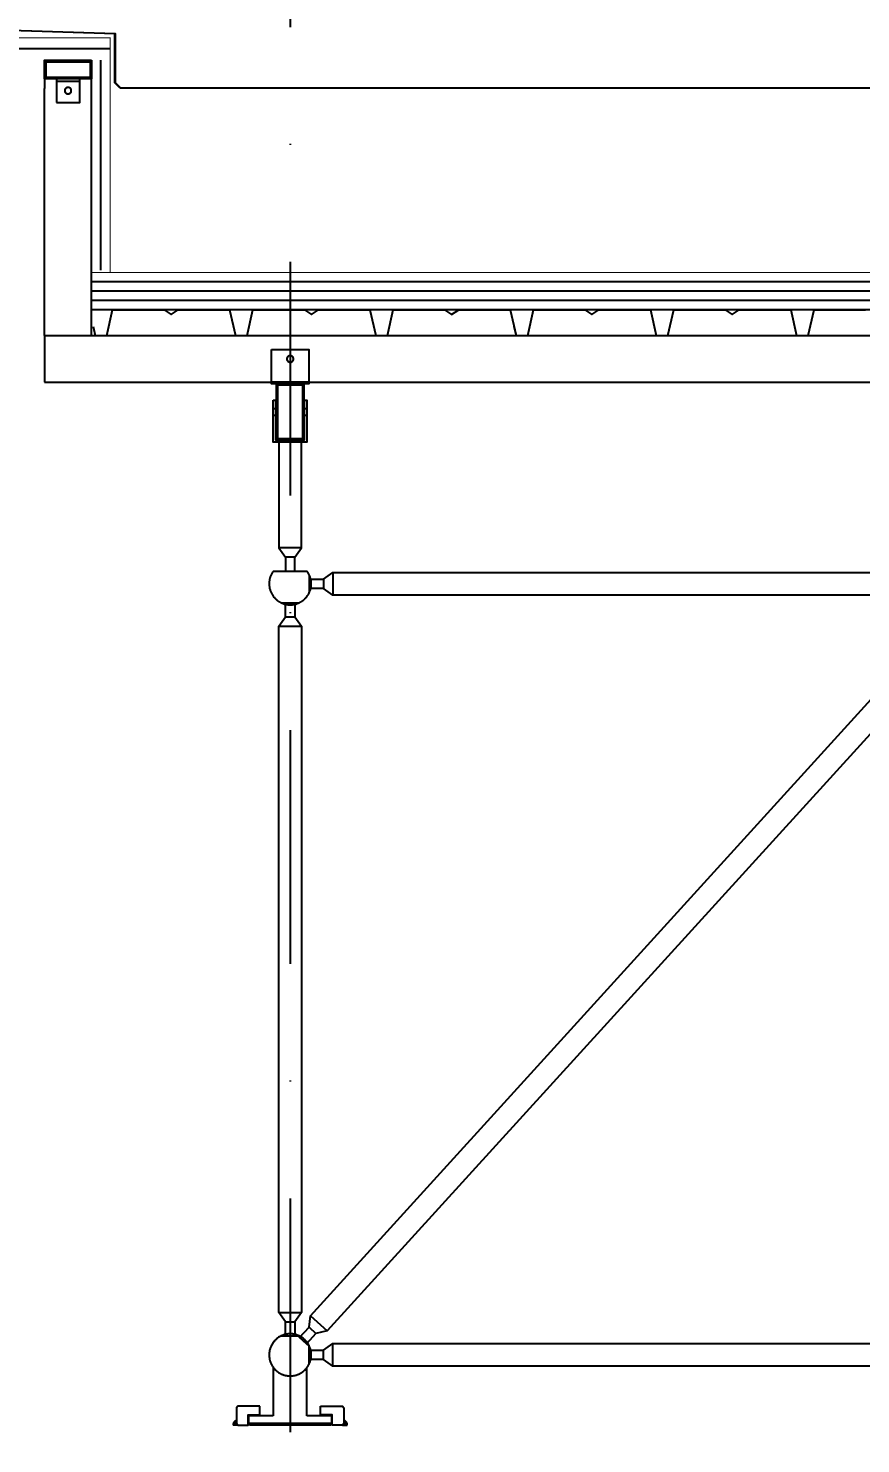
# Model space of a CAD drawing. Header units: centimetres. Extents: x 26569 to 160723, y -3143 to 14565.
# Drawn here: x 32198.7 to 32287.7, y 6252.5 to 6403.9 of the extents above; entities that cross this region are included whole.
import ezdxf

# ---------------------------------------------------------------- set-up
doc = ezdxf.new("R2010")
doc.units = ezdxf.units.CM
doc.header["$LTSCALE"] = 100
doc.linetypes.add('DASHDOT2', pattern=[0.5, 0.25, -0.125, 0, -0.125])
doc.layers.add('00_USK-ASIK_60.120.4_S235', color=3, linetype='Continuous', lineweight=25)
for name, color, linetype in [('A-ANNO-DIMS', 187, 'Continuous'), ('A-ANNO-GRID', 155, 'DASHDOT2'), ('A-ELEV-02', 253, 'Continuous'), ('A-ELEV-04', 250, 'Continuous'), ('A-WALL-INSL', 249, 'Continuous'), ('A-WALL-SNWPNL', 200, 'Continuous'), ('A-WALL-STEL', 202, 'Continuous'), ('S-STEL', 3, 'Continuous')]:
    doc.layers.add(name, color=color, linetype=linetype)
doc.styles.add('Fields_100', font='act_simplex.shx', dxfattribs={"width": 0.8, "height": 20})
doc.linetypes.add('BATTING', pattern='A,0.00254,-2.54,[134,ltypeshp.shx,S=2.54,R=0,X=-2.54,Y=0],-5.08,[134,ltypeshp.shx,S=2.54,R=180,X=2.54,Y=0],-2.54', length=10.16254)
doc.dimstyles.new('FIELDS_100', dxfattribs={"dimscale": 0, "dimtxt": 20, "dimasz": 5, "dimexe": 5, "dimexo": 5, "dimgap": 5, "dimtad": 0, "dimdec": 0, "dimzin": 0, "dimdsep": 46, "dimtxsty": 'Fields_100', "dimblk": 'DOT', "dimcen": 0.09, "dimclrt": 50, "dimadec": 0, "dimazin": 0, "dimtfac": 1, "dimtdec": 0, "dimtix": 1, "dimtofl": 0, "dimtmove": 1, "dimatfit": 3, "dimfxl": 5, "dimfxlon": 1, "dimtolj": 1, "dimtzin": 0, "dimarcsym": 0})

# ---------------------------------------------------------------- blocks, each defined once
blk = doc.blocks.new('_Dot')
at = {"color": 0, "linetype": 'ByBlock', "lineweight": -2}
blk.add_line((-0.5, 0), (-1, 0), dxfattribs=at)
at = {"color": 0, "linetype": 'ByBlock', "const_width": 0.5}
blk.add_lwpolyline([(-0.25, 0, 1), (0.25, 0, 1)], format="xyb", close=True, dxfattribs=at)
blk = doc.blocks.new('*D690')
at = {"layer": 'A-ANNO-DIMS', "color": 0, "lineweight": -2, "transparency": 16777216}
for p, q in [((32226.73, 6649.56), (32226.73, 6659.56)), ((33126.73, 6649.56), (33126.73, 6659.56)), ((32231.73, 6654.56), (32645.07, 6654.56)), ((33121.73, 6654.56), (32708.4, 6654.56))]:
    blk.add_line(p, q, dxfattribs=at)
at = {"layer": 'DEFPOINTS', "color": 0, "transparency": 16777216}
for p in [(33126.73, 6654.56), (32226.73, 6232.06), (33126.73, 6232.06)]:
    blk.add_point(p, dxfattribs=at)
at = {"layer": 'A-ANNO-DIMS', "color": 0, "lineweight": -2, "transparency": 16777216, "xscale": 5, "yscale": 5, "zscale": 5, "rotation": 180}
blk.add_blockref('_Dot', (32226.73, 6654.56), dxfattribs=at)
at = {"layer": 'A-ANNO-DIMS', "color": 0, "lineweight": -2, "transparency": 16777216, "xscale": 5, "yscale": 5, "zscale": 5}
blk.add_blockref('_Dot', (33126.73, 6654.56), dxfattribs=at)
at = {"layer": 'A-ANNO-DIMS', "color": 50, "transparency": 16777216, "insert": (32676.73, 6654.56), "char_height": 20, "attachment_point": 5, "style": 'Fields_100'}
blk.add_mtext('\\A1;1800', dxfattribs=at)

msp = doc.modelspace()

# ---------------------------------------------------------------- hatches: boundary and pattern name
at = {"layer": 'A-ELEV-02'}
for points in [[(32220.98, 6254.66), (32221.13, 6254.51), (32220.63, 6254.51), (32220.63, 6254.53), (32220.64, 6254.55), (32220.64, 6254.56), (32220.64, 6254.58), (32220.64, 6254.6), (32220.64, 6254.61), (32220.65, 6254.63), (32220.65, 6254.65), (32220.66, 6254.66), (32220.66, 6254.68), (32220.67, 6254.7), (32220.68, 6254.71), (32220.68, 6254.73), (32220.69, 6254.74), (32220.7, 6254.76), (32220.71, 6254.77), (32220.72, 6254.79), (32220.73, 6254.8), (32220.74, 6254.81), (32220.75, 6254.83), (32220.76, 6254.84), (32220.77, 6254.85), (32220.78, 6254.87), (32220.79, 6254.88), (32220.81, 6254.89), (32220.82, 6254.9), (32220.83, 6254.91), (32220.85, 6254.92), (32220.86, 6254.93), (32220.88, 6254.94), (32220.89, 6254.95), (32220.91, 6254.96), (32220.92, 6254.96), (32220.94, 6254.97), (32220.95, 6254.98), (32220.97, 6254.98), (32220.98, 6254.99)], [(32232.48, 6254.66), (32232.33, 6254.51), (32232.83, 6254.51), (32232.83, 6254.53), (32232.83, 6254.55), (32232.83, 6254.56), (32232.83, 6254.58), (32232.83, 6254.6), (32232.82, 6254.61), (32232.82, 6254.63), (32232.82, 6254.65), (32232.81, 6254.66), (32232.81, 6254.68), (32232.8, 6254.7), (32232.79, 6254.71), (32232.79, 6254.73), (32232.78, 6254.74), (32232.77, 6254.76), (32232.76, 6254.77), (32232.75, 6254.79), (32232.74, 6254.8), (32232.73, 6254.81), (32232.72, 6254.83), (32232.71, 6254.84), (32232.7, 6254.85), (32232.69, 6254.87), (32232.67, 6254.88), (32232.66, 6254.89), (32232.65, 6254.9), (32232.64, 6254.91), (32232.62, 6254.92), (32232.61, 6254.93), (32232.59, 6254.94), (32232.58, 6254.95), (32232.56, 6254.96), (32232.55, 6254.96), (32232.53, 6254.97), (32232.52, 6254.98), (32232.5, 6254.98), (32232.48, 6254.99)]]:
    msp.add_hatch(color=256, dxfattribs=at).paths.add_polyline_path(points, flags=0)

# ---------------------------------------------------------------- linework, layer by layer
at = {"layer": '00_USK-ASIK_60.120.4_S235', "ltscale": 30}
msp.add_lwpolyline([(32200.48, 6400.51), (32200.48, 6397.51)], dxfattribs=at)
at = {"layer": 'A-ANNO-GRID'}
msp.add_lwpolyline([(32226.73, 6679.56), (32226.73, 5813.01)], dxfattribs=at)
at = {"layer": 'A-ELEV-02'}
for points in [[(32205.48, 6400.51), (32205.48, 6398.51), (32200.48, 6398.51), (32200.48, 6400.51)], [(32205.33, 6400.36), (32205.33, 6398.66), (32200.63, 6398.66), (32200.63, 6400.36)], [(32201.73, 6396.01), (32204.23, 6396.01), (32204.23, 6398.51), (32201.73, 6398.51)], [(32203.33, 6397.26), (32203.33, 6397.27), (32203.33, 6397.28), (32203.33, 6397.29), (32203.33, 6397.29), (32203.33, 6397.3), (32203.33, 6397.31), (32203.33, 6397.32), (32203.33, 6397.33), (32203.33, 6397.33), (32203.33, 6397.34), (32203.32, 6397.35), (32203.32, 6397.36), (32203.32, 6397.37), (32203.32, 6397.37), (32203.31, 6397.38), (32203.31, 6397.39), (32203.31, 6397.4), (32203.3, 6397.41), (32203.3, 6397.42), (32203.3, 6397.42), (32203.29, 6397.43), (32203.29, 6397.44), (32203.28, 6397.45), (32203.28, 6397.45), (32203.27, 6397.46), (32203.27, 6397.47), (32203.26, 6397.48), (32203.26, 6397.48), (32203.25, 6397.49), (32203.24, 6397.5), (32203.24, 6397.5), (32203.23, 6397.51), (32203.23, 6397.52), (32203.22, 6397.52), (32203.21, 6397.53), (32203.2, 6397.53), (32203.2, 6397.54), (32203.19, 6397.55), (32203.18, 6397.55), (32203.18, 6397.56), (32203.17, 6397.56), (32203.16, 6397.56), (32203.15, 6397.57), (32203.15, 6397.57), (32203.14, 6397.58), (32203.13, 6397.58), (32203.12, 6397.58), (32203.11, 6397.59), (32203.11, 6397.59), (32203.1, 6397.59), (32203.09, 6397.6), (32203.08, 6397.6), (32203.07, 6397.6), (32203.06, 6397.6), (32203.06, 6397.6), (32203.05, 6397.61), (32203.04, 6397.61), (32203.03, 6397.61), (32203.02, 6397.61), (32203.02, 6397.61), (32203.01, 6397.61), (32203, 6397.61), (32202.99, 6397.61), (32202.98, 6397.61), (32202.98, 6397.61), (32202.97, 6397.61), (32202.96, 6397.61), (32202.95, 6397.61), (32202.94, 6397.61), (32202.94, 6397.61), (32202.93, 6397.61), (32202.92, 6397.61), (32202.91, 6397.6), (32202.9, 6397.6), (32202.9, 6397.6), (32202.89, 6397.6), (32202.88, 6397.6), (32202.87, 6397.59), (32202.86, 6397.59), (32202.86, 6397.59), (32202.85, 6397.58), (32202.84, 6397.58), (32202.83, 6397.58), (32202.82, 6397.57), (32202.82, 6397.57), (32202.81, 6397.56), (32202.8, 6397.56), (32202.79, 6397.56), (32202.79, 6397.55), (32202.78, 6397.55), (32202.77, 6397.54), (32202.76, 6397.53), (32202.76, 6397.53), (32202.75, 6397.52), (32202.74, 6397.52), (32202.74, 6397.51), (32202.73, 6397.5), (32202.72, 6397.5), (32202.72, 6397.49), (32202.71, 6397.48), (32202.71, 6397.48), (32202.7, 6397.47), (32202.7, 6397.46), (32202.69, 6397.45), (32202.69, 6397.45), (32202.68, 6397.44), (32202.68, 6397.43), (32202.67, 6397.42), (32202.67, 6397.42), (32202.67, 6397.41), (32202.66, 6397.4), (32202.66, 6397.39), (32202.66, 6397.38), (32202.65, 6397.37), (32202.65, 6397.37), (32202.65, 6397.36), (32202.65, 6397.35), (32202.64, 6397.34), (32202.64, 6397.33), (32202.64, 6397.33), (32202.64, 6397.32), (32202.64, 6397.31), (32202.64, 6397.3), (32202.64, 6397.29), (32202.64, 6397.29), (32202.63, 6397.28), (32202.63, 6397.27), (32202.63, 6397.26), (32202.63, 6397.25), (32202.63, 6397.25), (32202.64, 6397.24), (32202.64, 6397.23), (32202.64, 6397.22), (32202.64, 6397.21), (32202.64, 6397.21), (32202.64, 6397.2), (32202.64, 6397.19), (32202.64, 6397.18), (32202.65, 6397.17), (32202.65, 6397.17), (32202.65, 6397.16), (32202.65, 6397.15), (32202.66, 6397.14), (32202.66, 6397.13), (32202.66, 6397.13), (32202.67, 6397.12), (32202.67, 6397.11), (32202.67, 6397.1), (32202.68, 6397.09), (32202.68, 6397.09), (32202.69, 6397.08), (32202.69, 6397.07), (32202.7, 6397.06), (32202.7, 6397.06), (32202.71, 6397.05), (32202.71, 6397.04), (32202.72, 6397.03), (32202.72, 6397.03), (32202.73, 6397.02), (32202.74, 6397.01), (32202.74, 6397.01), (32202.75, 6397), (32202.76, 6397), (32202.76, 6396.99), (32202.77, 6396.98), (32202.78, 6396.98), (32202.79, 6396.97), (32202.79, 6396.97), (32202.8, 6396.96), (32202.81, 6396.96), (32202.82, 6396.96), (32202.82, 6396.95), (32202.83, 6396.95), (32202.84, 6396.94), (32202.85, 6396.94), (32202.86, 6396.94), (32202.86, 6396.93), (32202.87, 6396.93), (32202.88, 6396.93), (32202.89, 6396.93), (32202.9, 6396.92), (32202.9, 6396.92), (32202.91, 6396.92), (32202.92, 6396.92), (32202.93, 6396.92), (32202.94, 6396.92), (32202.94, 6396.91), (32202.95, 6396.91), (32202.96, 6396.91), (32202.97, 6396.91), (32202.98, 6396.91), (32202.98, 6396.91), (32202.99, 6396.91), (32203, 6396.91), (32203.01, 6396.91), (32203.02, 6396.91), (32203.02, 6396.91), (32203.03, 6396.92), (32203.04, 6396.92), (32203.05, 6396.92), (32203.06, 6396.92), (32203.06, 6396.92), (32203.07, 6396.92), (32203.08, 6396.93), (32203.09, 6396.93), (32203.1, 6396.93), (32203.11, 6396.93), (32203.11, 6396.94), (32203.12, 6396.94), (32203.13, 6396.94), (32203.14, 6396.95), (32203.15, 6396.95), (32203.15, 6396.96), (32203.16, 6396.96), (32203.17, 6396.96), (32203.18, 6396.97), (32203.18, 6396.97), (32203.19, 6396.98), (32203.2, 6396.98), (32203.2, 6396.99), (32203.21, 6397), (32203.22, 6397), (32203.23, 6397.01), (32203.23, 6397.01), (32203.24, 6397.02), (32203.24, 6397.03), (32203.25, 6397.03), (32203.26, 6397.04), (32203.26, 6397.05), (32203.27, 6397.06), (32203.27, 6397.06), (32203.28, 6397.07), (32203.28, 6397.08), (32203.29, 6397.09), (32203.29, 6397.09), (32203.3, 6397.1), (32203.3, 6397.11), (32203.3, 6397.12), (32203.31, 6397.13), (32203.31, 6397.13), (32203.31, 6397.14), (32203.32, 6397.15), (32203.32, 6397.16), (32203.32, 6397.17), (32203.32, 6397.17), (32203.33, 6397.18), (32203.33, 6397.19), (32203.33, 6397.2), (32203.33, 6397.21), (32203.33, 6397.21), (32203.33, 6397.22), (32203.33, 6397.23), (32203.33, 6397.24), (32203.33, 6397.25), (32203.33, 6397.25)], [(32224.73, 6369.56), (32228.73, 6369.56), (32228.73, 6365.91), (32224.73, 6365.91)], [(32227.08, 6368.56), (32227.08, 6368.57), (32227.08, 6368.58), (32227.08, 6368.59), (32227.08, 6368.59), (32227.08, 6368.6), (32227.08, 6368.61), (32227.08, 6368.62), (32227.08, 6368.63), (32227.08, 6368.63), (32227.08, 6368.64), (32227.07, 6368.65), (32227.07, 6368.66), (32227.07, 6368.67), (32227.07, 6368.67), (32227.06, 6368.68), (32227.06, 6368.69), (32227.06, 6368.7), (32227.05, 6368.71), (32227.05, 6368.72), (32227.05, 6368.72), (32227.04, 6368.73), (32227.04, 6368.74), (32227.03, 6368.75), (32227.03, 6368.75), (32227.02, 6368.76), (32227.02, 6368.77), (32227.01, 6368.78), (32227.01, 6368.78), (32227, 6368.79), (32226.99, 6368.8), (32226.99, 6368.8), (32226.98, 6368.81), (32226.98, 6368.82), (32226.97, 6368.82), (32226.96, 6368.83), (32226.95, 6368.83), (32226.95, 6368.84), (32226.94, 6368.85), (32226.93, 6368.85), (32226.93, 6368.86), (32226.92, 6368.86), (32226.91, 6368.86), (32226.9, 6368.87), (32226.9, 6368.87), (32226.89, 6368.88), (32226.88, 6368.88), (32226.87, 6368.88), (32226.86, 6368.89), (32226.86, 6368.89), (32226.85, 6368.89), (32226.84, 6368.9), (32226.83, 6368.9), (32226.82, 6368.9), (32226.81, 6368.9), (32226.81, 6368.9), (32226.8, 6368.91), (32226.79, 6368.91), (32226.78, 6368.91), (32226.77, 6368.91), (32226.77, 6368.91), (32226.76, 6368.91), (32226.75, 6368.91), (32226.74, 6368.91), (32226.73, 6368.91), (32226.73, 6368.91), (32226.72, 6368.91), (32226.71, 6368.91), (32226.7, 6368.91), (32226.69, 6368.91), (32226.69, 6368.91), (32226.68, 6368.91), (32226.67, 6368.91), (32226.66, 6368.9), (32226.65, 6368.9), (32226.65, 6368.9), (32226.64, 6368.9), (32226.63, 6368.9), (32226.62, 6368.89), (32226.61, 6368.89), (32226.61, 6368.89), (32226.6, 6368.88), (32226.59, 6368.88), (32226.58, 6368.88), (32226.57, 6368.87), (32226.57, 6368.87), (32226.56, 6368.86), (32226.55, 6368.86), (32226.54, 6368.86), (32226.54, 6368.85), (32226.53, 6368.85), (32226.52, 6368.84), (32226.51, 6368.83), (32226.51, 6368.83), (32226.5, 6368.82), (32226.49, 6368.82), (32226.49, 6368.81), (32226.48, 6368.8), (32226.47, 6368.8), (32226.47, 6368.79), (32226.46, 6368.78), (32226.46, 6368.78), (32226.45, 6368.77), (32226.45, 6368.76), (32226.44, 6368.75), (32226.44, 6368.75), (32226.43, 6368.74), (32226.43, 6368.73), (32226.42, 6368.72), (32226.42, 6368.72), (32226.42, 6368.71), (32226.41, 6368.7), (32226.41, 6368.69), (32226.41, 6368.68), (32226.4, 6368.67), (32226.4, 6368.67), (32226.4, 6368.66), (32226.4, 6368.65), (32226.39, 6368.64), (32226.39, 6368.63), (32226.39, 6368.63), (32226.39, 6368.62), (32226.39, 6368.61), (32226.39, 6368.6), (32226.39, 6368.59), (32226.39, 6368.59), (32226.38, 6368.58), (32226.38, 6368.57), (32226.38, 6368.56), (32226.38, 6368.55), (32226.38, 6368.55), (32226.39, 6368.54), (32226.39, 6368.53), (32226.39, 6368.52), (32226.39, 6368.51), (32226.39, 6368.51), (32226.39, 6368.5), (32226.39, 6368.49), (32226.39, 6368.48), (32226.4, 6368.47), (32226.4, 6368.47), (32226.4, 6368.46), (32226.4, 6368.45), (32226.41, 6368.44), (32226.41, 6368.43), (32226.41, 6368.43), (32226.42, 6368.42), (32226.42, 6368.41), (32226.42, 6368.4), (32226.43, 6368.39), (32226.43, 6368.39), (32226.44, 6368.38), (32226.44, 6368.37), (32226.45, 6368.36), (32226.45, 6368.36), (32226.46, 6368.35), (32226.46, 6368.34), (32226.47, 6368.33), (32226.47, 6368.33), (32226.48, 6368.32), (32226.49, 6368.31), (32226.49, 6368.31), (32226.5, 6368.3), (32226.51, 6368.3), (32226.51, 6368.29), (32226.52, 6368.28), (32226.53, 6368.28), (32226.54, 6368.27), (32226.54, 6368.27), (32226.55, 6368.26), (32226.56, 6368.26), (32226.57, 6368.26), (32226.57, 6368.25), (32226.58, 6368.25), (32226.59, 6368.24), (32226.6, 6368.24), (32226.61, 6368.24), (32226.61, 6368.23), (32226.62, 6368.23), (32226.63, 6368.23), (32226.64, 6368.23), (32226.65, 6368.22), (32226.65, 6368.22), (32226.66, 6368.22), (32226.67, 6368.22), (32226.68, 6368.22), (32226.69, 6368.22), (32226.69, 6368.21), (32226.7, 6368.21), (32226.71, 6368.21), (32226.72, 6368.21), (32226.73, 6368.21), (32226.73, 6368.21), (32226.74, 6368.21), (32226.75, 6368.21), (32226.76, 6368.21), (32226.77, 6368.21), (32226.77, 6368.21), (32226.78, 6368.22), (32226.79, 6368.22), (32226.8, 6368.22), (32226.81, 6368.22), (32226.81, 6368.22), (32226.82, 6368.22), (32226.83, 6368.23), (32226.84, 6368.23), (32226.85, 6368.23), (32226.86, 6368.23), (32226.86, 6368.24), (32226.87, 6368.24), (32226.88, 6368.24), (32226.89, 6368.25), (32226.9, 6368.25), (32226.9, 6368.26), (32226.91, 6368.26), (32226.92, 6368.26), (32226.93, 6368.27), (32226.93, 6368.27), (32226.94, 6368.28), (32226.95, 6368.28), (32226.95, 6368.29), (32226.96, 6368.3), (32226.97, 6368.3), (32226.98, 6368.31), (32226.98, 6368.31), (32226.99, 6368.32), (32226.99, 6368.33), (32227, 6368.33), (32227.01, 6368.34), (32227.01, 6368.35), (32227.02, 6368.36), (32227.02, 6368.36), (32227.03, 6368.37), (32227.03, 6368.38), (32227.04, 6368.39), (32227.04, 6368.39), (32227.05, 6368.4), (32227.05, 6368.41), (32227.05, 6368.42), (32227.06, 6368.43), (32227.06, 6368.43), (32227.06, 6368.44), (32227.07, 6368.45), (32227.07, 6368.46), (32227.07, 6368.47), (32227.07, 6368.47), (32227.08, 6368.48), (32227.08, 6368.49), (32227.08, 6368.5), (32227.08, 6368.51), (32227.08, 6368.51), (32227.08, 6368.52), (32227.08, 6368.53), (32227.08, 6368.54), (32227.08, 6368.55), (32227.08, 6368.55)], [(32224.93, 6364.16), (32225.18, 6364.16), (32225.18, 6359.91), (32228.28, 6359.91), (32228.28, 6364.16), (32228.53, 6364.16), (32228.53, 6359.66), (32224.93, 6359.66)], [(32227.74, 6263.87), (32228.75, 6264.98), (32228.9, 6266.19), (32297.78, 6341.96), (32298.98, 6342.22), (32299.99, 6343.33), (32300.73, 6342.66), (32299.72, 6341.55), (32299.57, 6340.33), (32230.69, 6264.57), (32229.49, 6264.3), (32228.48, 6263.19)], [(32228.98, 6262.01), (32228.98, 6262.06), (32228.98, 6262.11), (32228.98, 6262.16), (32228.98, 6262.21), (32228.97, 6262.27), (32228.96, 6262.32), (32228.96, 6262.37), (32228.95, 6262.42), (32228.94, 6262.47), (32228.92, 6262.53), (32228.91, 6262.58), (32228.9, 6262.63), (32228.88, 6262.68), (32228.86, 6262.74), (32228.85, 6262.79), (32228.83, 6262.84), (32228.81, 6262.89), (32228.78, 6262.94), (32228.76, 6262.99), (32228.73, 6263.05), (32228.71, 6263.1), (32228.68, 6263.15), (32228.65, 6263.19), (32228.62, 6263.24), (32228.59, 6263.29), (32228.55, 6263.34), (32228.52, 6263.38), (32228.48, 6263.43), (32228.44, 6263.48), (32228.41, 6263.52), (32228.37, 6263.56), (32228.33, 6263.6), (32228.28, 6263.64), (32228.24, 6263.68), (32228.2, 6263.72), (32228.15, 6263.76), (32228.11, 6263.8), (32228.06, 6263.83), (32228.01, 6263.86), (32227.97, 6263.9), (32227.92, 6263.93), (32227.87, 6263.96), (32227.82, 6263.98), (32227.77, 6264.01), (32227.72, 6264.04), (32227.67, 6264.06), (32227.61, 6264.08), (32227.56, 6264.1), (32227.51, 6264.12), (32227.46, 6264.14), (32227.41, 6264.16), (32227.35, 6264.18), (32227.3, 6264.19), (32227.25, 6264.2), (32227.2, 6264.21), (32227.14, 6264.22), (32227.09, 6264.23), (32227.04, 6264.24), (32226.99, 6264.25), (32226.94, 6264.25), (32226.89, 6264.26), (32226.83, 6264.26), (32226.78, 6264.26), (32226.73, 6264.26), (32226.68, 6264.26), (32226.63, 6264.26), (32226.58, 6264.26), (32226.53, 6264.25), (32226.48, 6264.25), (32226.43, 6264.24), (32226.38, 6264.23), (32226.32, 6264.22), (32226.27, 6264.21), (32226.22, 6264.2), (32226.17, 6264.19), (32226.12, 6264.18), (32226.06, 6264.16), (32226.01, 6264.14), (32225.96, 6264.12), (32225.91, 6264.1), (32225.85, 6264.08), (32225.8, 6264.06), (32225.75, 6264.04), (32225.7, 6264.01), (32225.65, 6263.98), (32225.6, 6263.96), (32225.55, 6263.93), (32225.5, 6263.9), (32225.46, 6263.86), (32225.41, 6263.83), (32225.36, 6263.8), (32225.32, 6263.76), (32225.27, 6263.72), (32225.23, 6263.68), (32225.19, 6263.64), (32225.14, 6263.6), (32225.1, 6263.56), (32225.06, 6263.52), (32225.02, 6263.48), (32224.99, 6263.43), (32224.95, 6263.38), (32224.92, 6263.34), (32224.88, 6263.29), (32224.85, 6263.24), (32224.82, 6263.19), (32224.79, 6263.15), (32224.76, 6263.1), (32224.74, 6263.05), (32224.71, 6262.99), (32224.69, 6262.94), (32224.66, 6262.89), (32224.64, 6262.84), (32224.62, 6262.79), (32224.6, 6262.74), (32224.59, 6262.68), (32224.57, 6262.63), (32224.56, 6262.58), (32224.54, 6262.53), (32224.53, 6262.47), (32224.52, 6262.42), (32224.51, 6262.37), (32224.51, 6262.32), (32224.5, 6262.27), (32224.49, 6262.21), (32224.49, 6262.16), (32224.49, 6262.11), (32224.48, 6262.06), (32224.48, 6262.01), (32224.48, 6261.96), (32224.49, 6261.91), (32224.49, 6261.86), (32224.49, 6261.81), (32224.5, 6261.76), (32224.51, 6261.71), (32224.51, 6261.66), (32224.52, 6261.6), (32224.53, 6261.55), (32224.54, 6261.5), (32224.56, 6261.45), (32224.57, 6261.39), (32224.59, 6261.34), (32224.6, 6261.29), (32224.62, 6261.24), (32224.64, 6261.18), (32224.66, 6261.13), (32224.69, 6261.08), (32224.71, 6261.03), (32224.74, 6260.98), (32224.76, 6260.93), (32224.79, 6260.88), (32224.82, 6260.83), (32224.85, 6260.78), (32224.88, 6260.73), (32224.92, 6260.69), (32224.95, 6260.64), (32224.99, 6260.59), (32225.02, 6260.55), (32225.06, 6260.51), (32225.1, 6260.46), (32225.14, 6260.42), (32225.19, 6260.38), (32225.23, 6260.34), (32225.27, 6260.3), (32225.32, 6260.27), (32225.36, 6260.23), (32225.41, 6260.19), (32225.46, 6260.16), (32225.5, 6260.13), (32225.55, 6260.1), (32225.6, 6260.07), (32225.65, 6260.04), (32225.7, 6260.01), (32225.75, 6259.99), (32225.8, 6259.96), (32225.85, 6259.94), (32225.91, 6259.92), (32225.96, 6259.9), (32226.01, 6259.88), (32226.06, 6259.86), (32226.12, 6259.85), (32226.17, 6259.83), (32226.22, 6259.82), (32226.27, 6259.81), (32226.32, 6259.8), (32226.38, 6259.79), (32226.43, 6259.78), (32226.48, 6259.78), (32226.53, 6259.77), (32226.58, 6259.77), (32226.63, 6259.76), (32226.68, 6259.76), (32226.73, 6259.76), (32226.78, 6259.76), (32226.83, 6259.76), (32226.89, 6259.77), (32226.94, 6259.77), (32226.99, 6259.78), (32227.04, 6259.78), (32227.09, 6259.79), (32227.14, 6259.8), (32227.2, 6259.81), (32227.25, 6259.82), (32227.3, 6259.83), (32227.35, 6259.85), (32227.41, 6259.86), (32227.46, 6259.88), (32227.51, 6259.9), (32227.56, 6259.92), (32227.61, 6259.94), (32227.67, 6259.96), (32227.72, 6259.99), (32227.77, 6260.01), (32227.82, 6260.04), (32227.87, 6260.07), (32227.92, 6260.1), (32227.97, 6260.13), (32228.01, 6260.16), (32228.06, 6260.19), (32228.11, 6260.23), (32228.15, 6260.27), (32228.2, 6260.3), (32228.24, 6260.34), (32228.28, 6260.38), (32228.33, 6260.42), (32228.37, 6260.46), (32228.41, 6260.51), (32228.44, 6260.55), (32228.48, 6260.59), (32228.52, 6260.64), (32228.55, 6260.69), (32228.59, 6260.73), (32228.62, 6260.78), (32228.65, 6260.83), (32228.68, 6260.88), (32228.71, 6260.93), (32228.73, 6260.98), (32228.76, 6261.03), (32228.78, 6261.08), (32228.81, 6261.13), (32228.83, 6261.18), (32228.85, 6261.24), (32228.86, 6261.29), (32228.88, 6261.34), (32228.9, 6261.39), (32228.91, 6261.45), (32228.92, 6261.5), (32228.94, 6261.55), (32228.95, 6261.6), (32228.96, 6261.66), (32228.96, 6261.71), (32228.97, 6261.76), (32228.98, 6261.81), (32228.98, 6261.86), (32228.98, 6261.91), (32228.98, 6261.96)], [(32223.48, 6256.51), (32221.13, 6256.51), (32220.98, 6256.36), (32220.98, 6254.66), (32221.13, 6254.51), (32222.23, 6254.51), (32222.23, 6255.61), (32223.48, 6255.61)], [(32229.98, 6256.51), (32232.33, 6256.51), (32232.48, 6256.36), (32232.48, 6254.66), (32232.33, 6254.51), (32231.23, 6254.51), (32231.23, 6255.61), (32229.98, 6255.61)]]:
    msp.add_lwpolyline(points, close=True, dxfattribs=at)
for points in [[(32205.48, 6371.06), (32205.48, 6400.51)], [(32200.48, 6371.06), (32200.48, 6397.51)], [(32201.73, 6398.26), (32204.23, 6398.26)], [(32200.48, 6371.06), (32200.48, 6366.06)], [(32200.48, 6371.06), (36699.23, 6371.06)], [(32200.48, 6366.06), (36699.23, 6366.06)], [(32228.73, 6366.06), (32224.73, 6366.06)], [(32224.93, 6363.26), (32225.18, 6363.26)], [(32228.28, 6363.26), (32228.53, 6363.26)], [(32224.93, 6362.56), (32225.18, 6362.56)], [(32228.28, 6362.56), (32228.53, 6362.56)], [(32225.53, 6359.66), (32225.53, 6348.36), (32226.23, 6347.36), (32226.23, 6345.86)], [(32227.23, 6345.86), (32227.23, 6347.36), (32227.94, 6348.36), (32227.94, 6359.66)], [(32227.94, 6348.36), (32225.53, 6348.36)], [(32227.23, 6347.36), (32226.23, 6347.36)], [(32224.93, 6345.86), (32224.89, 6345.8), (32224.85, 6345.74), (32224.81, 6345.68), (32224.77, 6345.61), (32224.73, 6345.54), (32224.7, 6345.47), (32224.67, 6345.4), (32224.64, 6345.33), (32224.61, 6345.26), (32224.6, 6345.22), (32224.59, 6345.18), (32224.57, 6345.14), (32224.56, 6345.11), (32224.55, 6345.07), (32224.54, 6345.03), (32224.54, 6344.99), (32224.53, 6344.95), (32224.52, 6344.91), (32224.51, 6344.87), (32224.51, 6344.83), (32224.5, 6344.79), (32224.5, 6344.75), (32224.49, 6344.71), (32224.49, 6344.67), (32224.49, 6344.63), (32224.49, 6344.59), (32224.48, 6344.55), (32224.48, 6344.52), (32224.48, 6344.48), (32224.49, 6344.44), (32224.49, 6344.4), (32224.49, 6344.36), (32224.49, 6344.32), (32224.5, 6344.28), (32224.5, 6344.24), (32224.51, 6344.2), (32224.51, 6344.16), (32224.53, 6344.08), (32224.54, 6344.01), (32224.56, 6343.93), (32224.58, 6343.86), (32224.61, 6343.78), (32224.63, 6343.71), (32224.66, 6343.64), (32224.69, 6343.57), (32224.72, 6343.51), (32224.76, 6343.44), (32224.79, 6343.37), (32224.83, 6343.31), (32224.87, 6343.25), (32224.92, 6343.18), (32224.96, 6343.12), (32225.01, 6343.06), (32225.07, 6343), (32225.12, 6342.95), (32225.15, 6342.92), (32225.17, 6342.89), (32225.2, 6342.86), (32225.23, 6342.84), (32225.26, 6342.81), (32225.29, 6342.78), (32225.32, 6342.76), (32225.35, 6342.73), (32225.39, 6342.71), (32225.42, 6342.69), (32225.45, 6342.66), (32225.48, 6342.64), (32225.52, 6342.62), (32225.55, 6342.6), (32225.59, 6342.58), (32225.62, 6342.56), (32225.65, 6342.54), (32225.69, 6342.52), (32225.73, 6342.5), (32225.76, 6342.48), (32225.8, 6342.47), (32225.83, 6342.45), (32225.87, 6342.43), (32225.91, 6342.42), (32225.94, 6342.41), (32225.98, 6342.39), (32226.02, 6342.38), (32226.06, 6342.37), (32226.13, 6342.34), (32226.21, 6342.33), (32226.28, 6342.31), (32226.36, 6342.29), (32226.43, 6342.28), (32226.51, 6342.27), (32226.59, 6342.27), (32226.66, 6342.26), (32226.73, 6342.26), (32226.81, 6342.26), (32226.88, 6342.27), (32226.96, 6342.27), (32227.03, 6342.28), (32227.11, 6342.29), (32227.19, 6342.31), (32227.26, 6342.33), (32227.34, 6342.34), (32227.41, 6342.37), (32227.45, 6342.38), (32227.49, 6342.39), (32227.52, 6342.41), (32227.56, 6342.42), (32227.6, 6342.43), (32227.63, 6342.45), (32227.67, 6342.47), (32227.71, 6342.48), (32227.74, 6342.5), (32227.78, 6342.52), (32227.81, 6342.54), (32227.85, 6342.56), (32227.88, 6342.58), (32227.92, 6342.6), (32227.95, 6342.62), (32227.98, 6342.64), (32228.02, 6342.66), (32228.05, 6342.69), (32228.08, 6342.71), (32228.11, 6342.73), (32228.15, 6342.76), (32228.18, 6342.78), (32228.21, 6342.81), (32228.24, 6342.84), (32228.27, 6342.86), (32228.29, 6342.89), (32228.32, 6342.92), (32228.35, 6342.95), (32228.4, 6343), (32228.45, 6343.06), (32228.5, 6343.12), (32228.55, 6343.18), (32228.59, 6343.25), (32228.64, 6343.31), (32228.68, 6343.37), (32228.71, 6343.44), (32228.75, 6343.51), (32228.78, 6343.57), (32228.81, 6343.64), (32228.84, 6343.71), (32228.86, 6343.78), (32228.89, 6343.86), (32228.91, 6343.93), (32228.93, 6344.01), (32228.94, 6344.08), (32228.96, 6344.16), (32228.96, 6344.2), (32228.97, 6344.24), (32228.97, 6344.28), (32228.98, 6344.32), (32228.98, 6344.36), (32228.98, 6344.4), (32228.98, 6344.44), (32228.98, 6344.48), (32228.98, 6344.52), (32228.98, 6344.55), (32228.98, 6344.59), (32228.98, 6344.63), (32228.98, 6344.67), (32228.98, 6344.71), (32228.97, 6344.75), (32228.97, 6344.79), (32228.96, 6344.83), (32228.96, 6344.87), (32228.95, 6344.91), (32228.94, 6344.95), (32228.93, 6344.99), (32228.92, 6345.03), (32228.91, 6345.07), (32228.9, 6345.11), (32228.89, 6345.14), (32228.88, 6345.18), (32228.87, 6345.22), (32228.86, 6345.26), (32228.83, 6345.33), (32228.8, 6345.4), (32228.77, 6345.47), (32228.73, 6345.54), (32228.7, 6345.61), (32228.66, 6345.68), (32228.62, 6345.74), (32228.58, 6345.8), (32228.53, 6345.86)], [(32224.93, 6345.86), (32228.53, 6345.86)], [(32228.78, 6345.01), (32230.28, 6345.01), (32231.28, 6345.72), (32297.18, 6345.72), (32298.18, 6345.01), (32299.68, 6345.01)], [(32228.78, 6345.44), (32228.78, 6343.58)], [(32230.28, 6345.01), (32230.28, 6344.01)], [(32231.28, 6345.72), (32231.28, 6343.3)], [(32299.68, 6344.01), (32298.18, 6344.01), (32297.18, 6343.3), (32231.28, 6343.3), (32230.28, 6344.01), (32228.78, 6344.01)], [(32226.23, 6264.06), (32226.23, 6265.56), (32225.53, 6266.56), (32225.53, 6339.96), (32226.23, 6340.96), (32226.23, 6342.46)], [(32225.81, 6342.46), (32227.66, 6342.46)], [(32227.23, 6342.46), (32227.23, 6340.96), (32227.94, 6339.96), (32227.94, 6266.56), (32227.23, 6265.56), (32227.23, 6264.06)], [(32225.53, 6339.96), (32227.94, 6339.96)], [(32226.23, 6340.96), (32227.23, 6340.96)], [(32225.53, 6266.56), (32227.94, 6266.56)], [(32228.9, 6266.19), (32230.69, 6264.57)], [(32228.53, 6260.66), (32228.58, 6260.72), (32228.62, 6260.78), (32228.66, 6260.85), (32228.7, 6260.91), (32228.73, 6260.98), (32228.77, 6261.05), (32228.8, 6261.12), (32228.83, 6261.19), (32228.86, 6261.27), (32228.87, 6261.31), (32228.88, 6261.34), (32228.89, 6261.38), (32228.9, 6261.42), (32228.91, 6261.46), (32228.92, 6261.5), (32228.93, 6261.53), (32228.94, 6261.57), (32228.95, 6261.61), (32228.96, 6261.65), (32228.96, 6261.69), (32228.97, 6261.73), (32228.97, 6261.77), (32228.98, 6261.81), (32228.98, 6261.85), (32228.98, 6261.89), (32228.98, 6261.93), (32228.98, 6261.97), (32228.98, 6262.01), (32228.98, 6262.05), (32228.98, 6262.09), (32228.98, 6262.13), (32228.98, 6262.17), (32228.98, 6262.21), (32228.97, 6262.25), (32228.97, 6262.29), (32228.96, 6262.33), (32228.96, 6262.36), (32228.94, 6262.44), (32228.93, 6262.52), (32228.91, 6262.59), (32228.89, 6262.67), (32228.86, 6262.74), (32228.84, 6262.81), (32228.81, 6262.88), (32228.78, 6262.95), (32228.75, 6263.02), (32228.71, 6263.08), (32228.68, 6263.15), (32228.64, 6263.21), (32228.59, 6263.28), (32228.55, 6263.34), (32228.5, 6263.4), (32228.45, 6263.46), (32228.4, 6263.52), (32228.35, 6263.58), (32228.32, 6263.61), (32228.29, 6263.63), (32228.27, 6263.66), (32228.24, 6263.69), (32228.21, 6263.71), (32228.18, 6263.74), (32228.15, 6263.77), (32228.11, 6263.79), (32228.08, 6263.81), (32228.05, 6263.84), (32228.02, 6263.86), (32227.98, 6263.88), (32227.95, 6263.9), (32227.92, 6263.93), (32227.88, 6263.95), (32227.85, 6263.97), (32227.81, 6263.99), (32227.78, 6264.01), (32227.74, 6264.02), (32227.71, 6264.04), (32227.67, 6264.06), (32227.63, 6264.07), (32227.6, 6264.09), (32227.56, 6264.1), (32227.52, 6264.12), (32227.49, 6264.13), (32227.45, 6264.15), (32227.41, 6264.16), (32227.34, 6264.18), (32227.26, 6264.2), (32227.19, 6264.22), (32227.11, 6264.23), (32227.03, 6264.24), (32226.96, 6264.25), (32226.88, 6264.26), (32226.81, 6264.26), (32226.73, 6264.26), (32226.66, 6264.26), (32226.59, 6264.26), (32226.51, 6264.25), (32226.43, 6264.24), (32226.36, 6264.23), (32226.28, 6264.22), (32226.21, 6264.2), (32226.13, 6264.18), (32226.06, 6264.16), (32226.02, 6264.15), (32225.98, 6264.13), (32225.94, 6264.12), (32225.91, 6264.1), (32225.87, 6264.09), (32225.83, 6264.07), (32225.8, 6264.06), (32225.76, 6264.04), (32225.73, 6264.02), (32225.69, 6264.01), (32225.65, 6263.99), (32225.62, 6263.97), (32225.59, 6263.95), (32225.55, 6263.93), (32225.52, 6263.9), (32225.48, 6263.88), (32225.45, 6263.86), (32225.42, 6263.84), (32225.39, 6263.81), (32225.35, 6263.79), (32225.32, 6263.77), (32225.29, 6263.74), (32225.26, 6263.71), (32225.23, 6263.69), (32225.2, 6263.66), (32225.17, 6263.63), (32225.15, 6263.61), (32225.12, 6263.58), (32225.07, 6263.52), (32225.01, 6263.46), (32224.96, 6263.4), (32224.92, 6263.34), (32224.87, 6263.28), (32224.83, 6263.21), (32224.79, 6263.15), (32224.76, 6263.08), (32224.72, 6263.02), (32224.69, 6262.95), (32224.66, 6262.88), (32224.63, 6262.81), (32224.61, 6262.74), (32224.58, 6262.67), (32224.56, 6262.59), (32224.54, 6262.52), (32224.53, 6262.44), (32224.51, 6262.36), (32224.51, 6262.33), (32224.5, 6262.29), (32224.5, 6262.25), (32224.49, 6262.21), (32224.49, 6262.17), (32224.49, 6262.13), (32224.49, 6262.09), (32224.48, 6262.05), (32224.48, 6262.01), (32224.48, 6261.97), (32224.49, 6261.93), (32224.49, 6261.89), (32224.49, 6261.85), (32224.49, 6261.81), (32224.5, 6261.77), (32224.5, 6261.73), (32224.51, 6261.69), (32224.51, 6261.65), (32224.52, 6261.61), (32224.53, 6261.57), (32224.54, 6261.53), (32224.54, 6261.5), (32224.55, 6261.46), (32224.56, 6261.42), (32224.57, 6261.38), (32224.59, 6261.34), (32224.6, 6261.31), (32224.61, 6261.27), (32224.64, 6261.19), (32224.67, 6261.12), (32224.7, 6261.05), (32224.73, 6260.98), (32224.77, 6260.91), (32224.81, 6260.85), (32224.85, 6260.78), (32224.89, 6260.72), (32224.93, 6260.66)], [(32226.23, 6265.56), (32227.23, 6265.56)], [(32228.75, 6264.98), (32229.49, 6264.3)], [(32225.81, 6264.06), (32227.66, 6264.06)], [(32227.43, 6264.15), (32228.8, 6262.91)], [(32228.78, 6262.51), (32230.28, 6262.51), (32231.28, 6263.22), (32372.18, 6263.22), (32373.18, 6262.51), (32374.68, 6262.51)], [(32228.78, 6261.08), (32228.78, 6262.94)], [(32231.28, 6260.8), (32231.28, 6263.22)], [(32226.73, 6262.01), (32226.73, 6254.51)], [(32374.68, 6261.51), (32373.18, 6261.51), (32372.18, 6260.8), (32231.28, 6260.8), (32230.28, 6261.51), (32228.78, 6261.51)], [(32230.28, 6261.51), (32230.28, 6262.51)], [(32224.93, 6260.66), (32224.93, 6255.51)], [(32228.53, 6255.51), (32228.53, 6260.66)], [(32224.93, 6255.51), (32222.28, 6255.51)], [(32222.28, 6255.51), (32222.28, 6254.71)], [(32231.18, 6255.51), (32228.53, 6255.51)], [(32231.18, 6254.71), (32231.18, 6255.51)], [(32220.98, 6254.99), (32220.98, 6254.99), (32220.97, 6254.98), (32220.96, 6254.98), (32220.95, 6254.98), (32220.94, 6254.97), (32220.93, 6254.97), (32220.92, 6254.97), (32220.91, 6254.96), (32220.91, 6254.96), (32220.9, 6254.95), (32220.89, 6254.95), (32220.88, 6254.94), (32220.87, 6254.94), (32220.86, 6254.93), (32220.85, 6254.93), (32220.85, 6254.92), (32220.84, 6254.92), (32220.83, 6254.91), (32220.82, 6254.9), (32220.81, 6254.9), (32220.81, 6254.89), (32220.8, 6254.88), (32220.79, 6254.88), (32220.78, 6254.87), (32220.78, 6254.86), (32220.77, 6254.86), (32220.76, 6254.85), (32220.76, 6254.84), (32220.75, 6254.83), (32220.74, 6254.82), (32220.74, 6254.82), (32220.73, 6254.81), (32220.73, 6254.8), (32220.72, 6254.79), (32220.71, 6254.78), (32220.71, 6254.77), (32220.7, 6254.77), (32220.7, 6254.76), (32220.69, 6254.75), (32220.69, 6254.74), (32220.68, 6254.73), (32220.68, 6254.72), (32220.68, 6254.71), (32220.67, 6254.7), (32220.67, 6254.69), (32220.66, 6254.68), (32220.66, 6254.67), (32220.66, 6254.66), (32220.65, 6254.65), (32220.65, 6254.65), (32220.65, 6254.64), (32220.65, 6254.63), (32220.65, 6254.62), (32220.64, 6254.61), (32220.64, 6254.6), (32220.64, 6254.59), (32220.64, 6254.58), (32220.64, 6254.57), (32220.64, 6254.56), (32220.64, 6254.55), (32220.64, 6254.54), (32220.63, 6254.53), (32220.63, 6254.52), (32220.63, 6254.51)], [(32221.13, 6254.51), (32220.63, 6254.51)], [(32221.13, 6254.51), (32220.98, 6254.66)], [(32222.28, 6254.71), (32231.18, 6254.71)], [(32222.39, 6254.51), (32222.39, 6254.61)], [(32222.39, 6254.61), (32231.08, 6254.61)], [(32231.08, 6254.51), (32222.39, 6254.51)], [(32222.41, 6254.61), (32222.41, 6254.71)], [(32231.06, 6254.61), (32231.06, 6254.71)], [(32231.08, 6254.51), (32231.08, 6254.61)], [(32232.33, 6254.51), (32232.48, 6254.66)], [(32232.33, 6254.51), (32232.83, 6254.51)], [(32232.83, 6254.51), (32232.83, 6254.52), (32232.83, 6254.53), (32232.83, 6254.54), (32232.83, 6254.55), (32232.83, 6254.56), (32232.83, 6254.57), (32232.83, 6254.58), (32232.83, 6254.59), (32232.83, 6254.6), (32232.83, 6254.61), (32232.82, 6254.62), (32232.82, 6254.63), (32232.82, 6254.64), (32232.82, 6254.65), (32232.81, 6254.65), (32232.81, 6254.66), (32232.81, 6254.67), (32232.8, 6254.68), (32232.8, 6254.69), (32232.8, 6254.7), (32232.79, 6254.71), (32232.79, 6254.72), (32232.78, 6254.73), (32232.78, 6254.74), (32232.78, 6254.75), (32232.77, 6254.76), (32232.77, 6254.77), (32232.76, 6254.77), (32232.75, 6254.78), (32232.75, 6254.79), (32232.74, 6254.8), (32232.74, 6254.81), (32232.73, 6254.82), (32232.72, 6254.82), (32232.72, 6254.83), (32232.71, 6254.84), (32232.71, 6254.85), (32232.7, 6254.86), (32232.69, 6254.86), (32232.68, 6254.87), (32232.68, 6254.88), (32232.67, 6254.88), (32232.66, 6254.89), (32232.65, 6254.9), (32232.65, 6254.9), (32232.64, 6254.91), (32232.63, 6254.92), (32232.62, 6254.92), (32232.61, 6254.93), (32232.61, 6254.93), (32232.6, 6254.94), (32232.59, 6254.94), (32232.58, 6254.95), (32232.57, 6254.95), (32232.56, 6254.96), (32232.55, 6254.96), (32232.55, 6254.97), (32232.54, 6254.97), (32232.53, 6254.97), (32232.52, 6254.98), (32232.51, 6254.98), (32232.5, 6254.98), (32232.49, 6254.99), (32232.48, 6254.99)]]:
    msp.add_lwpolyline(points, dxfattribs=at)
at = {"layer": 'A-ELEV-04'}
msp.add_line((32208.53, 6397.57), (41237.71, 6397.57), dxfattribs=at)
at = {"layer": 'A-WALL-INSL', "ltscale": 0.002, "const_width": 0.1}
for points in [[(32207.48, 6377.81), (32207.48, 6402.91), (32186.23, 6402.91)], [(41241.73, 6377.81), (32205.48, 6377.81)]]:
    msp.add_lwpolyline(points, dxfattribs=at)
at = {"layer": 'A-WALL-INSL', "linetype": 'BATTING', "ltscale": 0.002}
for points in [[(32189.23, 6401.76), (32207.48, 6401.76)], [(32206.48, 6378.06), (32206.48, 6400.51)], [(41241.73, 6376.81), (32205.48, 6376.81)], [(41241.73, 6374.81), (32205.48, 6374.81)]]:
    msp.add_lwpolyline(points, dxfattribs=at)
at = {"layer": 'A-WALL-INSL', "ltscale": 0.002}
for points in [[(41241.73, 6375.81), (32205.48, 6375.81)], [(41241.73, 6373.81), (32205.48, 6373.81)]]:
    msp.add_lwpolyline(points, dxfattribs=at)
at = {"layer": 'A-WALL-SNWPNL', "ltscale": 100}
for points in [[(32205.66, 6372.04), (32205.88, 6371.06), (32207.13, 6371.06), (32207.75, 6373.81), (32213.25, 6373.81), (32214, 6373.31), (32214.75, 6373.81), (32220.25, 6373.81), (32220.88, 6371.06), (32222.13, 6371.06), (32222.75, 6373.81), (32228.25, 6373.81), (32229, 6373.31), (32229.75, 6373.81), (32235.25, 6373.81), (32235.88, 6371.06), (32237.13, 6371.06), (32237.75, 6373.81), (32243.25, 6373.81), (32244, 6373.31), (32244.75, 6373.81), (32250.25, 6373.81), (32250.88, 6371.06), (32252.13, 6371.06), (32252.35, 6372.04)], [(32250.66, 6372.04), (32250.88, 6371.06), (32252.13, 6371.06), (32252.75, 6373.81), (32258.25, 6373.81), (32259, 6373.31), (32259.75, 6373.81), (32265.25, 6373.81), (32265.88, 6371.06), (32267.13, 6371.06), (32267.75, 6373.81), (32273.25, 6373.81), (32274, 6373.31), (32274.75, 6373.81), (32280.25, 6373.81), (32280.88, 6371.06), (32282.13, 6371.06), (32282.75, 6373.81), (32288.25, 6373.81)]]:
    msp.add_lwpolyline(points, dxfattribs=at)
at = {"layer": 'A-WALL-STEL'}
for points in [[(32196.86, 6403.73), (32208.03, 6403.38), (32208.03, 6398.13), (32208.56, 6397.6), (32208.53, 6397.57)], [(32208.53, 6397.57), (32207.98, 6398.11), (32207.98, 6403.33), (32196.86, 6403.68)]]:
    msp.add_lwpolyline(points, dxfattribs=at)
at = {"layer": 'S-STEL'}
msp.add_lwpolyline([(32228.23, 6359.91), (32228.23, 6365.91), (32225.23, 6365.91), (32225.23, 6359.91)], dxfattribs=at)
msp.add_lwpolyline([(32228.08, 6365.76), (32225.38, 6365.76), (32225.38, 6360.06), (32228.08, 6360.06)], close=True, dxfattribs=at)

# ---------------------------------------------------------------- dimensions: what is measured, and where the dimension line sits
at = {"layer": 'A-ANNO-DIMS'}
dim = msp.add_linear_dim(base=(33126.73, 6654.56), p1=(32226.73, 6232.06), p2=(33126.73, 6232.06), dimstyle='FIELDS_100', override={"dimscale": 1, "dimlfac": 2}, dxfattribs=at)
dim.commit()
dim.dimension.update_dxf_attribs({"geometry": '*D690', "text_midpoint": (32676.73, 6654.56)})

doc.saveas('drawing.dxf')
